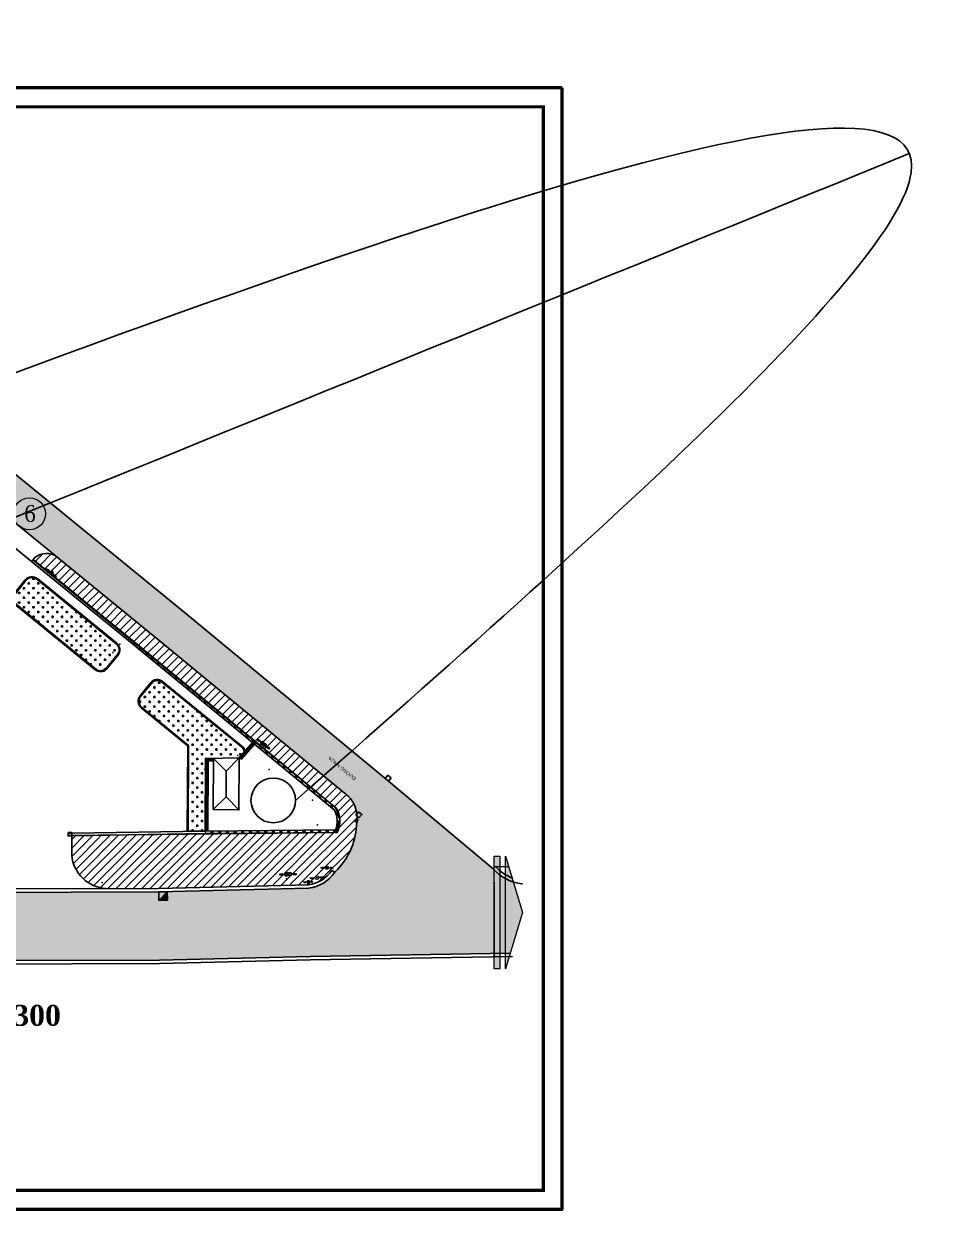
# Model space of a CAD drawing. Header units: millimetres. Extents: x -235021 to 808813, y -1893235 to 860440.
# Drawn here: x 445504 to 551884, y -1753813 to -1614822 of the extents above; entities that cross this region are included whole.
import ezdxf

# ---------------------------------------------------------------- set-up
doc = ezdxf.new("R2010")
doc.units = ezdxf.units.MM
doc.header["$LTSCALE"] = 100
doc.linetypes.add('ACAD_ISO03W100', pattern=[30, 12, -18])
doc.linetypes.add('HIDDEN', pattern=[0.375, 0.25, -0.125])
doc.layers.get('0').update_dxf_attribs({"lineweight": 9})
for name, color, linetype in [('0-khung', 7, 'Continuous'), ('BO VIA', 3, 'Continuous'), ('CAODO', 7, 'Continuous'), ('CHU', 2, 'Continuous'), ('GACH VIA HE', 3, 'Continuous'), ('HIEN', 7, 'Continuous'), ('LE DUONG', 1, 'Continuous'), ('Nét thấy', 7, 'Continuous')]:
    doc.layers.add(name, color=color, linetype=linetype)
for name, color, linetype, lineweight in [('CAY CAU', 91, 'Continuous', 15), ('CAYCO', 3, 'Continuous', 5), ('diem', 2, 'Continuous', 0), ('THEP CHIU LUC', 1, 'Continuous', 50)]:
    doc.layers.add(name, color=color, linetype=linetype, lineweight=lineweight)
doc.styles.add('1.5 mm Times New Roman', font='times.ttf', dxfattribs={"width": 0.9})
doc.styles.add('GHICHU', font='', dxfattribs={"height": 2})
doc.styles.add('MB', font='')
doc.styles.get('GHICHU').set_extended_font_data('VNI-Helve-Condense')
doc.styles.get('MB').set_extended_font_data('VNI-Helve-Condense')

# ---------------------------------------------------------------- blocks, each defined once
blk = doc.blocks.new('DVHTHE')
for p, q in [((-1.404132919655581, 0.0009022622144669867), (-0.8739236121165561, 0.2357649939234818)), ((-0.3541329196555694, 0.0009022622144669867), (-1.404132919655581, 0.0009022622144669867)), ((-1.404132919655581, 0.0009022622144669867), (-0.8739236121165561, -0.2339604694945479)), ((0.3458670803444193, 0.0009022622144669867), (1.395867080344431, 0.0009022622144669867)), ((1.395867080344431, 0.0009022622144669867), (0.8656577728053776, 0.2357649939234818)), ((1.395867080344431, 0.0009022622144669867), (0.8656577728053776, -0.2339604694945479))]:
    blk.add_line(p, q)
blk.add_lwpolyline([(-0.3541329196555694, -0.3490977377855273), (0.3458670803444193, -0.3490977377855273), (0.3458670803444193, 0.3509022622144755), (-0.3541329196555694, 0.3509022622144755)], close=True)
blk.add_point((0, 0))
blk = doc.blocks.new('DTTTHE')
for p, q in [((-1.799869686285348, -0.01082891321929935), (-1.21730334590228, 0.1734619063078213)), ((-1.30502391270764, -0.01082891321929935), (-0.768955886871737, 0.1539952232540003)), ((1.305023912707668, -0.01082891321929935), (0.7689558868717654, 0.1539952232540003)), ((1.799869686285348, -0.01082891321929935), (1.21730334590228, 0.1734619063078213)), ((-1.799869686285348, -0.01082891321929935), (-1.21730334590228, -0.1951197327464058)), ((-0.4498696862853535, -0.01082891321929935), (-1.799869686285348, -0.01082891321929935)), ((-1.30502391270764, -0.01082891321929935), (-0.768955886871737, -0.1756530496925848)), ((0.4498696862853535, -0.01082891321929935), (1.799869686285348, -0.01082891321929935)), ((1.305023912707668, -0.01082891321929935), (0.7689558868717654, -0.1756530496925848)), ((1.799869686285348, -0.01082891321929935), (1.21730334590228, -0.1951197327464058))]:
    blk.add_line(p, q)
blk.add_circle((0, 0), 0.4499999999999993)
blk.add_point((0, 0))
blk = doc.blocks.new('DTHTHE')
for p, q in [((-1.59996547320236, -0.005255496742236687), (-0.966911243292401, 0.2101706654078157)), ((1.59996547320236, -0.005255496742236687), (0.9669112432923725, 0.2101706654078157)), ((-0.3999654732023714, -0.005255496742236687), (-1.59996547320236, -0.005255496742236687)), ((-1.59996547320236, -0.005255496742236687), (-0.966911243292401, -0.2206816588922749)), ((0.399965473202343, -0.005255496742236687), (1.59996547320236, -0.005255496742236687)), ((1.59996547320236, -0.005255496742236687), (0.9669112432923725, -0.2206816588922749))]:
    blk.add_line(p, q)
blk.add_circle((0, 0), 0.3999999999999986)
blk.add_point((0, 0))
blk = doc.blocks.new('DDTT1')
for p, q in [((-1.799869686248712, -0.01082891318947077), (-1.217303345911205, 0.1734619063790888)), ((-1.305023912689649, -0.01082891318947077), (-0.7689558868296444, 0.1539952233433723)), ((2.204763285233639, -0.01082891318947077), (1.668695259373635, 0.1539952233433723)), ((2.699609058792703, -0.01082891318947077), (2.117042718455195, 0.1734619063790888)), ((-1.799869686248712, -0.01082891318947077), (-1.217303345911205, -0.1951197327580303)), ((-0.4498696862719953, -0.01082891318947077), (-1.799869686248712, -0.01082891318947077)), ((-1.305023912689649, -0.01082891318947077), (-0.7689558868296444, -0.1756530497223139)), ((1.349609058815986, -0.01082891318947077), (2.699609058792703, -0.01082891318947077)), ((2.204763285233639, -0.01082891318947077), (1.668695259373635, -0.1756530497223139)), ((2.699609058792703, -0.01082891318947077), (2.117042718455195, -0.1951197327580303))]:
    blk.add_line(p, q)
for centre in [(0, 0), (0.8997393725439906, 0)]:
    blk.add_circle(centre, 0.4499999999999993)
for p in [(0, 0), (0.8997393725439906, 0)]:
    blk.add_point(p)
blk = doc.blocks.new('DDHT11')
for p, q in [((-0.6399861893150955, -0.002102198777720332), (-0.386764497263357, 0.08406826620921493)), ((0.9599585679825395, -0.002102198777720332), (0.706736875930801, 0.08406826620921493)), ((-0.159986189333722, -0.002102198777720332), (-0.6399861893150955, -0.002102198777720332)), ((-0.6399861893150955, -0.002102198777720332), (-0.386764497263357, -0.08827266353182495)), ((0.479958568001166, -0.002102198777720332), (0.9599585679825395, -0.002102198777720332)), ((0.9599585679825395, -0.002102198777720332), (0.706736875930801, -0.08827266353182495))]:
    blk.add_line(p, q)
for centre in [(0, 0), (0.319972378667444, 0)]:
    blk.add_circle(centre, 0.1599999999999994)
for p in [(0, 0), (0.319972378667444, 0)]:
    blk.add_point(p)
blk = doc.blocks.new('evtrter')
at = {"layer": 'diem'}
blk.add_point((457388.7079036913, -1670632.699559962), dxfattribs=at)
at = {"layer": 'GACH VIA HE'}
for p, q in [((445994.6312547059, -1663689.166590327), (447218.6149865483, -1662164.877146376)), ((448486.1398167662, -1662032.869735588), (457795.3099318443, -1669605.204225081)), ((448549.242407454, -1661955.293559809), (457858.4125225321, -1669527.628049303)), ((457926.9881296908, -1670869.567978306), (456593.3038774898, -1672517.54306729)), ((458004.7216312502, -1670932.476663996), (456667.0574554362, -1672585.369569892))]:
    blk.add_line(p, q, dxfattribs=at)
for points in [[(447140.8843808189, -1662101.964882445), (445916.8977531499, -1663626.257904632)], [(446028.8757501557, -1665061.380345116), (455341.6069586416, -1672641.16043085)], [(455399.6968317283, -1672559.473944443), (446092.5624270135, -1664984.27928106)]]:
    blk.add_lwpolyline(points, dxfattribs=at)
for centre, radius, start, end in [((447918.2165005766, -1662731.055317598), 1000, 50.87414729215568, 141.0172154159501), ((447918.2165005766, -1662731.055317598), 900, 50.87414729215568, 141.0172154159501), ((446779.6987799652, -1664280.86617233), 1083.022435599559, 142.812361840521, 226.1107704100704), ((446780.2217683557, -1664281.022344373), 983.588170289463, 143.0060087401849, 225.642482182682), ((457227.3866156547, -1670303.389807093), 900, 321.0172154159501, 50.87414729215568), ((457227.3866156547, -1670303.389807093), 1000, 321.0172154159501, 50.87414729215568), ((455972.8608257792, -1671865.584157861), 999.9999999999275, 230.4427521099759, 313.9632335004259), ((455972.8608257792, -1671865.584157861), 899.9999999999275, 230.4427521099759, 313.5811429411888)]:
    blk.add_arc(centre, radius, start, end, dxfattribs=at)

msp = doc.modelspace()

# ---------------------------------------------------------------- hatches: boundary and pattern name
at = {"layer": 'BO VIA'}
h = msp.add_hatch(dxfattribs=at)
h.set_pattern_fill('AR-SAND', color=253, scale=44, style=0)
h.set_pattern_definition([(37.50000000000001, (-1446.87850493181, -17919.61692309286), (-70.4013770232981, 2153.418244249106), [0, -1698.752, 0, -1899.92, 0, -1816.1]), (7.499999999999999, (-1446.87850493181, -17919.61692309286), (1977.902445807212, 3154.030442500759), [0, -916.432, 0, -1531.112, 0, -586.74]), (327.5, (-2821.52650493181, -17919.61692309286), (3480.366429062416, 6.323612585600862), [0, -558.8, 0, -2011.68, 0, -2626.36]), (317.5, (-2821.52650493181, -17919.61692309286), (3359.648390878107, 980.8890223317512), [0, -279.4, 0, -1318.768, 0, -1508.76])])
h.paths.add_polyline_path([(419495.3211341775, -1652688.709367829), (440613.6995244455, -1670179.218770507), (461825.7811467492, -1687501.904741332), (483250.2381872808, -1705140.251418906, -0.1157157580870133), (484205.9226580417, -1706271.333208443, -0.1383604153416162), (484544.8059249503, -1708443.223924559, -0.07978390637419396), (483933.8198738125, -1711446.198052539, -0.09837451761559719), (481960.5269062886, -1714306.485640878, -0.2164462790111766), (478896.0309266733, -1716177.832319205), (461328.7670764707, -1716608.890105888), (440758.0947046175, -1716662.771206166), (419911.7330527839, -1716555.912078797), (383473.4547692944, -1716893.871742724), (374131.0302423461, -1717020.556231516), (351937.5028549532, -1717453.998391822, -0.2020653777913407), (350094.9551771287, -1716637.374209531), (352569.0428766488, -1711798.246699874, -0.02278194440432179), (354975.1992589027, -1708472.230995636), (358324.6084350551, -1704166.506065982), (361392.5013812812, -1700664.232822638), (366496.9006564009, -1694955.499071673), (379914.9662009145, -1680526.286998826), (393377.1948891714, -1666332.919401661, -0.2566994672691996), (396935.9913301317, -1665558.800618326), (401502.1274523846, -1669858.901653598), (404569.8007327382, -1666391.329069532), (403813.0396353905, -1665505.879843112), (415991.2869234638, -1652944.666884613, -0.3570558508103294)], flags=16)
edge = h.paths.add_edge_path()
edge.add_line((330851.7488922317, -1721029.617380457), (332236.1383089386, -1725683.370927334))
edge.add_line((332236.1383089386, -1725683.370927334), (335503.6654402392, -1725633.961557494))
edge.add_line((335503.6654402392, -1725633.961557494), (352059.295020078, -1725453.145333074))
edge.add_line((352059.295020078, -1725453.145333074), (374263.3725228024, -1725019.497127727))
edge.add_line((374263.3725228024, -1725019.497127727), (383564.7885368146, -1724893.368719713))
edge.add_line((383564.7885368146, -1724893.368719713), (419928.3278677405, -1724556.102248546))
edge.add_line((419928.3278677405, -1724556.102248546), (440748.0679234173, -1724662.824912594))
edge.add_line((440748.0679234173, -1724662.824912594), (461437.378048917, -1724608.633062498))
edge.add_line((461437.378048917, -1724608.633062498), (479075.4979349494, -1724175.836641737))
edge.add_line((479075.4979349494, -1724175.836641737), (502537.744634197, -1723773.591971867))
edge.add_line((502537.744634197, -1723773.591971867), (503952.3582397496, -1719018.237008262))
edge.add_line((503952.3582397496, -1719018.237008262), (502887.2314432229, -1715437.714398518))
edge.add_arc((504620.0212896742, -1710164.566355372), 5550.554110798805, 222.3725409085556, 251.8091492645286, ccw=False)
edge.add_line((500519.391714241, -1713905.353441265), (488277.6298302186, -1703639.917699381))
edge.add_line((488277.6298302186, -1703639.917699381), (464516.3595284416, -1683975.888721461))
edge.add_line((464516.3595284416, -1683975.888721461), (443413.405818455, -1666716.314546119))
edge.add_line((443413.405818455, -1666716.314546119), (417303.0727662937, -1645338.062655151))
edge.add_line((417303.0727662937, -1645338.062655151), (416896.4576354661, -1642868.33511249))
edge.add_line((416896.4576354661, -1642868.33511249), (420886.8271476803, -1637423.28808271))
edge.add_line((420886.8271476803, -1637423.28808271), (423519.8124087522, -1634653.515881261))
edge.add_line((423519.8124087522, -1634653.515881261), (421078.540892027, -1632399.789417232))
edge.add_line((421078.540892027, -1632399.789417232), (415711.7798217, -1638045.360565907))
edge.add_line((415711.7798217, -1638045.360565907), (414038.6103206445, -1639820.646689423))
edge.add_line((414038.6103206445, -1639820.646689423), (411777.1156387189, -1640665.151162001))
edge.add_line((411777.1156387189, -1640665.151162001), (409136.791326878, -1638459.083047085))
edge.add_line((409136.791326878, -1638459.083047085), (392913.982736933, -1655319.409295307))
edge.add_line((392913.982736933, -1655319.409295307), (389076.8595256415, -1659214.129596749))
edge.add_line((389076.8595256415, -1659214.129596749), (368661.6652430047, -1681276.214028741))
edge.add_line((368661.6652430047, -1681276.214028741), (344003.2789326049, -1707276.555306701))
edge.add_line((344003.2789326049, -1707276.555306701), (335736.0211362216, -1717229.487734478))
edge.add_line((335736.0211362216, -1717229.487734478), (335399.5022174566, -1717634.622077777))
edge.add_line((335399.5022174566, -1717634.622077777), (331845.6994464062, -1717688.360317172))
edge.add_line((331845.6994464062, -1717688.360317172), (330851.7488922317, -1721029.617380457))
h = msp.add_hatch(dxfattribs=at)
h.set_pattern_fill('ANSI31', color=253, scale=222, style=0)
h.set_pattern_definition([(45, (-1446.87850493181, -17919.61692309286), (-498.4042147193379, 498.404214719338), [])])
h.paths.add_polyline_path([(483933.8198738127, -1711446.198052538, 0.07978390637418101), (484544.8059249503, -1708443.223924559), (484316.409371931, -1708341.562650225), (484438.4029011795, -1708067.486786878), (484570.503617155, -1708126.285954135, 0.02607623230654614), (484566.0633846518, -1707704.385125594), (484435.2490758628, -1707598.659658576), (484543.8083605212, -1707464.339062161, 0.07703399673507126), (484205.9226580419, -1706271.333208443, 0.1157157580870539), (483250.2381872808, -1705140.251418906), (461825.7811467669, -1687501.904741347), (449111.3669630424, -1677118.774592721, 0.3318342538169308), (446605.1931063369, -1677626.366514664), (458457.7001848264, -1687279.563487368), (472526.4517471775, -1698873.537416635), (482128.9756014302, -1706775.810104252, -0.2599648662560367), (482244.4628728888, -1709643.881179037), (457045.0474617248, -1709921.963001983), (451145.6323392702, -1710015.030334793), (451131.5487459664, -1710015.252927963), (451131.5487459664, -1712290.968352836, 0.3682886376959183), (455149.6026626715, -1716225.141139543), (461318.9550060537, -1716209.01046995), (478866.2639302708, -1715778.442328521, 0.2151837874750819), (481629.5510675443, -1714081.863749425), (481960.5269062886, -1714306.485640878, 0.0983745176156176)])
edge = h.paths.add_edge_path(flags=16)
edge.add_ellipse((476283.5047283735, -1714534.063421034), major_axis=(-3.432224003985049, 207.3315929362305), ratio=0.9999999999713451, start_angle=-88.16387362166722, end_angle=91.83612630372443, ccw=False)
edge.add_ellipse((476697.9798739121, -1714523.893212402), major_axis=(-2.368268879784499, 207.3464754790904), ratio=0.9999999999713458, start_angle=269.372311219192, end_angle=449.37231114464834, ccw=False)
edge.add_ellipse((476697.9798739121, -1714523.893212402), major_axis=(-2.368268879784499, 207.3464754790904), ratio=0.9999999999713458, start_angle=92.1301376081824, end_angle=269.372311219192, ccw=False)
edge.add_ellipse((476283.5047283735, -1714534.063421034), major_axis=(-3.432224003985049, 207.3315929362305), ratio=0.9999999999713451, start_angle=91.83612630372443, end_angle=269.0782999147988, ccw=False)
edge = h.paths.add_edge_path(flags=16)
edge.add_ellipse((473481.9017337019, -1699171.031036548), major_axis=(-144.0476969158888, 114.9961887120501), ratio=0.9999999999258097, start_angle=181.3414866515295, end_angle=539.8358572903803, ccw=False)
edge.add_ellipse((473772.3198126917, -1699398.031763298), major_axis=(-146.3755025644337, 112.0181889430401), ratio=0.9999999999248144, start_angle=360.16650587405934, end_angle=718.6608765129088, ccw=False)
at = {"layer": 'CAYCO'}
for points in [[(501308.9877639351, -1712396.664252012), (500635.3896779498, -1712396.664252012), (500635.3896779498, -1725639.809764511), (501308.9877639351, -1725639.809764511)], [(501982.5858499203, -1712396.664252012), (501982.5858499203, -1725639.809764511), (503952.3582397496, -1719018.237008262)]]:
    msp.add_hatch(color=253, dxfattribs=at).paths.add_polyline_path(points)
at = {"layer": 'GACH VIA HE'}
h = msp.add_hatch(dxfattribs=at)
h.set_pattern_fill('CROSS', color=66, scale=88, style=0)
h.set_pattern_definition([(0, (54231.23058965057, -16897.4390449794), (558.8, 558.8), [279.4, -838.2]), (90, (54370.93058965057, -17037.1390449794), (-558.8, 558.8), [279.4, -838.2])])
h.paths.add_polyline_path([(447039.2613118344, -1679952.48665868, 0.4149451088751719), (445771.7364816135, -1680084.494069472), (444547.7527497741, -1681608.78351342, 0.3770533326484696), (444645.6839220813, -1682903.896204152), (453962.9218270888, -1690487.31423449, 0.3754224686723586), (455146.4253725578, -1690437.159990383), (456480.1096247591, -1688789.184901399, 0.4134823940884002), (456348.4314269128, -1687524.821148175)])
h = msp.add_hatch(dxfattribs=at)
h.set_pattern_fill('CROSS', color=66, scale=88, style=0)
h.set_pattern_definition([(0, (-1446.87850493181, -17919.61692309286), (558.8, 558.8), [279.4, -838.2]), (90, (-1307.17850493181, -18059.31692309287), (-558.8, 558.8), [279.4, -838.2])])
edge = h.paths.add_edge_path()
edge.add_line((471355.7529893478, -1700213.541157302), (471255.6663296192, -1699679.256099363))
edge.add_line((471255.6663296192, -1699679.256099363), (461713.1036224334, -1692009.105403807))
edge.add_arc((461149.2614026706, -1692710.590935527), 899.9999999997789, 51.20826712532612, 120.9374773113857)
edge.add_line((460686.5692385844, -1691938.635003305), (459225.6761567997, -1693668.702208256))
edge.add_arc((459933.5432002245, -1694266.43509609), 926.4773911789318, 139.8217821520497, 228.8267087708136)
edge.add_line((459323.6073291074, -1694963.814898988), (464828.985806505, -1699444.71222446))
edge.add_line((464828.985806505, -1699444.71222446), (464770.0542104667, -1709500.058376507))
edge.add_line((464770.0542104667, -1709500.058376507), (466770.2734923855, -1709468.503541036))
edge.add_line((466770.2734923855, -1709468.503541036), (466820.058273021, -1700973.854896699))
edge.add_line((466820.058273021, -1700973.854896699), (470745.1727559209, -1700904.239550079))
edge.add_line((470745.1727559209, -1700904.239550079), (471355.7529893477, -1700213.541157302))
at = {"layer": 'HIEN'}
h = msp.add_hatch(color=256, dxfattribs=at)
h.dxf.hatch_style = 1
h.paths.add_polyline_path([(484544.8059249503, -1708443.223924559), (484666.7994540011, -1708169.148061089), (484438.4029011795, -1708067.486786878), (484316.409371931, -1708341.562650225)])
h = msp.add_hatch(color=256, dxfattribs=at)
h.dxf.hatch_style = 1
h.paths.add_polyline_path([(462352.9963423867, -1717584.059019614), (462328.4661664652, -1716584.359929831), (461353.2972527152, -1717608.589196016)])

# ---------------------------------------------------------------- linework, layer by layer
at = {"layer": 'BO VIA'}
for points in [[(423519.8124087522, -1634653.515881261), (420886.8271476802, -1637423.28808271), (416896.4576354661, -1642868.33511249), (417303.0727662937, -1645338.062655151), (443413.405818455, -1666716.314546119), (464516.3595284325, -1683975.888721453), (488277.6298302155, -1703639.917699379), (500519.391714241, -1713905.353441265)], [(502547.7292719495, -1723773.42079187), (479075.4979349513, -1724175.836641737), (461437.3780489172, -1724608.633062498), (440748.0679234286, -1724662.824912594), (419928.327867729, -1724556.102248546), (383564.7885367983, -1724893.368719713), (374263.3725227838, -1725019.497127728), (352059.2950200752, -1725453.145333074), (335503.6654402778, -1725633.961557494), (332236.1383089386, -1725683.370927334)], [(502792.7020518702, -1724169.279677273), (479083.8324477327, -1724575.752533447), (461442.8085974293, -1725008.620210198), (440747.5665842999, -1725062.827597935), (419929.1576085481, -1724956.11175714), (383569.3552250619, -1725293.343568589), (374269.9896368067, -1725419.444172559), (352065.3846282643, -1725853.102680068), (335508.8736013348, -1726033.928531372), (332354.6102043841, -1726081.625202454)]]:
    msp.add_lwpolyline(points, dxfattribs=at)
for points in [[(404463.3688458399, -1666266.798313061), (403813.0396353904, -1665505.879843112), (415991.2869234638, -1652944.666884613, -0.3570558508102576), (419495.3211341769, -1652688.709367829), (440613.6995244432, -1670179.218770505), (461825.7811467579, -1687501.90474134), (483250.2381872808, -1705140.251418906, -0.1157157580870133), (484205.9226580417, -1706271.333208443, -0.1383604153416163), (484544.8059249503, -1708443.223924559, -0.07978390637419396), (483933.8198738125, -1711446.198052539, -0.09837451761560369), (481960.5269062886, -1714306.485640878, -14.3619057665111)], [(503958.6193060334, -1715670.56946939), (503906.7450945916, -1715669.099760342, -0.1774259531962984), (500519.391714241, -1713905.353441265), (500814.9030806356, -1713635.774079498, 0.1186318594691509), (502810.7436237938, -1714986.881357127, 0.1186318594691509)]]:
    msp.add_lwpolyline(points, format="xyb", dxfattribs=at)
at = {"layer": 'BO VIA', "color": 253}
msp.add_lwpolyline([(446571.6477271176, -1677664.749534567, -0.3384628379746535), (449111.3669630426, -1677118.774592721, -1.059698927800779)], format="xyb", dxfattribs=at)
at = {"layer": 'BO VIA'}
msp.add_lwpolyline([(374123.2196854773, -1716620.632494822), (351937.6001383582, -1717053.920214135, -0.201203303928724), (350386.3057208488, -1716363.303305069), (350094.9551771287, -1716637.374209531, 0.2020653777913407), (351937.5028549532, -1717453.998391822), (374131.0302423442, -1717020.556231516), (383473.4547692878, -1716893.871742724), (419911.7330527733, -1716555.912078797), (440758.0947046558, -1716662.771206166), (461328.7670764596, -1716608.890105888), (478896.0309266733, -1716177.832319205, 0.2164462790111653), (481960.5269062886, -1714306.485640878), (481629.5510675443, -1714081.863749425, -0.2151837874750819), (478866.2639302708, -1715778.442328521), (461318.9550060517, -1716209.01046995), (440758.5960437843, -1716262.768520825), (419910.9033119542, -1716155.902570204), (383468.8880810243, -1716493.896893848)], format="xyb", close=True, dxfattribs=at)
at = {"layer": 'BO VIA', "color": 253}
msp.add_lwpolyline([(500635.3896779498, -1715478.801926957), (500635.3896779498, -1724282.333150916)], dxfattribs=at)
at = {"layer": 'CAODO', "color": 253}
for points in [[(446414.3696319932, -1677857.860660448), (446603.8195992006, -1677625.247870748)], [(482150.2248874699, -1709494.635324758), (482554.759646122, -1708108.319746685), (482128.9756014302, -1706775.810104252), (446571.6477271176, -1677664.749534567)], [(450730.9042749623, -1709991.641144078), (482244.4628728888, -1709643.881179037)]]:
    msp.add_lwpolyline(points, dxfattribs=at)
msp.add_lwpolyline([(451131.5487459664, -1710032.435107591), (451131.5487459664, -1712290.968352836, 0.3682886376959254), (455149.6026626716, -1716225.141139543, 5.410127677784359)], format="xyb", dxfattribs=at)
at = {"layer": 'CAY CAU', "color": 253}
msp.add_circle((446176.7723326302, -1672270.852370957), 1874.283598811728, dxfattribs=at)
at = {"layer": 'CAYCO', "color": 253}
msp.add_lwpolyline([(501308.9877639351, -1725639.809764511), (500635.3896779498, -1725639.809764511), (500635.3896779498, -1712396.664252012), (501308.9877639351, -1712396.664252012)], close=True, dxfattribs=at)
msp.add_lwpolyline([(501982.5858499203, -1725639.809764511), (501982.5858499203, -1712396.664252012), (503952.3582397496, -1719018.237008262), (501982.5858499203, -1725639.809764511)], dxfattribs=at)
at = {"layer": 'Defpoints', "linetype": 'HIDDEN', "ltscale": 20}
msp.add_lwpolyline([(508613.3124613761, -1753813.335032267), (508613.3124613761, -1622349.477938268), (322704.8276819797, -1622349.477938268), (322704.8276819797, -1753813.335032267)], close=True, dxfattribs=at)
at = {"layer": 'diem'}
for p in [(448875.9387809258, -1679036.97782503), (464516.3595284325, -1683975.888721453), (455252.717498061, -1686502.30203334), (458457.7001848131, -1687279.563487357), (456758.0790204102, -1687566.674785865), (461825.7811467579, -1687501.90474134), (472526.4517471775, -1698873.537416635), (473916.0374714726, -1699513.440155599), (466820.058273021, -1700973.854896699), (470619.7528057852, -1700612.235177891), (470745.1727559209, -1700904.239550079), (466729.8359239927, -1702223.506819317), (474270.0911166448, -1702240.139078586), (488277.6298302155, -1703639.917699379), (483250.2381872808, -1705140.251418906), (479356.2204993413, -1705853.208812467), (482128.9756014302, -1706775.810104252), (484205.9226580417, -1706271.333208443), (470709.5628236638, -1706980.270376504), (482554.759646122, -1708108.319746685), (484669.600263412, -1708162.855643397), (485138.4116266238, -1707524.077978023), (479924.3186396223, -1708753.261875696), (484513.2242469719, -1708236.391631154), (484544.8059249503, -1708443.223924559), (450731.5921567118, -1710038.328042268), (466773.8476938825, -1709768.484484154), (482244.4628728888, -1709643.881179037), (483933.8198738125, -1711446.198052539), (476294.9509078964, -1715069.932172119), (480072.8801877428, -1714935.923378633), (481960.5269062886, -1714306.485640878), (500519.391714241, -1713905.353441265), (454717.4085884782, -1715510.61284383), (478896.0309266733, -1716177.832319205), (461328.7670764596, -1716608.890105888), (478807.0067152713, -1724222.937395622)]:
    msp.add_point(p, dxfattribs=at)
at = {"layer": 'GACH VIA HE'}
for p, q in [((459225.6761567997, -1693668.702208256), (460449.6598886421, -1692144.412764305)), ((461717.18471886, -1692012.405353517), (471026.3548339381, -1699584.73984301)), ((461780.2873095478, -1691934.829177737), (471089.4574246259, -1699507.163667232))]:
    msp.add_line(p, q, dxfattribs=at)
at = {"layer": 'GACH VIA HE', "color": 253}
msp.add_lwpolyline([(471355.7529893478, -1700213.541157302), (471255.6663296192, -1699679.256099363), (461713.1036224334, -1692009.105403807, 0.3140002674010357), (460686.5692385844, -1691938.635003305), (459225.6761567997, -1693668.702208256, 0.4091358959708428), (459323.6073291074, -1694963.814898988), (464828.985806505, -1699444.71222446), (464770.0542104667, -1709500.058376507), (466770.2734923855, -1709468.503541036), (466820.058273021, -1700973.854896699), (470745.1727559209, -1700904.239550079), (471355.7529893477, -1700213.541157302)], format="xyb", dxfattribs=at)
at = {"layer": 'GACH VIA HE'}
for points in [[(460371.9292829128, -1692081.500500374), (459147.9426552437, -1693605.793522561)], [(459259.9206522495, -1695040.915963045), (464828.2336281285, -1699573.05447975)], [(464828.985806505, -1699444.71222446), (459323.6073291074, -1694963.814898988)], [(464670.0409918923, -1709499.479743362), (464728.2204095541, -1699443.5213838)], [(464770.0542104667, -1709500.058376507), (464828.2336281285, -1699444.100016945)]]:
    msp.add_lwpolyline(points, dxfattribs=at)
for centre, radius, start, end in [((461149.2614026705, -1692710.590935527), 1000, 50.87414729213042, 141.0172154159175), ((461149.2614026705, -1692710.590935527), 900, 50.87414729213042, 141.0172154159175), ((460010.743682059, -1694260.401790259), 1083.022435599559, 142.8123618405055, 226.1107704100556), ((460011.2666704495, -1694260.557962302), 983.588170289463, 143.0060087401649, 225.6424821826791), ((470458.4315177486, -1700282.925425022), 900, 4.421526908052617, 50.87414729213042), ((470458.4315177486, -1700282.925425022), 1000, 357.5964849213533, 50.87414729213042)]:
    msp.add_arc(centre, radius, start, end, dxfattribs=at)
at = {"layer": 'HIEN'}
for p, q in [((446414.3696319988, -1677857.860660441), (458267.5785894367, -1687511.629273651)), ((458267.5785894367, -1687511.629273651), (472335.6616930434, -1699105.052330395)), ((472335.6616930434, -1699105.052330395), (481898.301846682, -1706974.503334938)), ((467744.8093612379, -1700957.453625357), (467709.6143444976, -1706962.688510333)), ((467744.8093612379, -1700957.453625357), (469236.2001253645, -1702430.820827289)), ((469236.2001253645, -1702430.820827289), (470745.1727559209, -1700904.239550079)), ((470745.1727559209, -1700904.239550079), (470709.5628236638, -1706980.270376504)), ((469236.2001254259, -1702430.82082719), (469218.3795173265, -1705471.505203798)), ((488203.0481498231, -1702936.75514858), (487888.7577146386, -1703325.627264256)), ((487888.7577146386, -1703325.627264256), (488277.6298302155, -1703639.917699379)), ((488203.0481498231, -1702936.75514858), (488591.9202653997, -1703251.045583703)), ((488277.6298302155, -1703639.917699379), (488591.9202653997, -1703251.045583703)), ((467709.6143444976, -1706962.688510333), (469218.3795173265, -1705471.505203798)), ((469218.3795173265, -1705471.505203798), (470709.5628236638, -1706980.270376504)), ((470709.5628236638, -1706980.270376504), (467709.6143444976, -1706962.688510333)), ((484749.539511047, -1707209.7875429), (484435.2490758627, -1707598.659658576)), ((484824.1211914396, -1707912.950093699), (484435.2490758627, -1707598.659658576)), ((484544.8059249503, -1708443.223924559), (484438.4029011795, -1708067.486786878)), ((485138.4116266238, -1707524.077978023), (484749.539511047, -1707209.7875429)), ((484799.3660268668, -1707930.949868714), (485138.4116266238, -1707524.077978023)), ((466770.2734923855, -1709468.503541036), (451140.9002216383, -1709715.067658551)), ((482052.4264554981, -1709345.418147039), (466770.2734923855, -1709468.503541036)), ((451125.6558113511, -1709632.478518238), (450725.6992220966, -1709638.371452915)), ((450725.6992220966, -1709638.371452915), (450731.5921567118, -1710038.328042268)), ((451131.5487459664, -1710032.435107591), (450731.5921567118, -1710038.328042268)), ((451125.6558113511, -1709632.478518238), (451131.5487459664, -1710032.435107591)), ((461353.297252715, -1717608.589196016), (462328.4661664654, -1716584.35992983))]:
    msp.add_line(p, q, dxfattribs=at)
at = {"layer": 'HIEN', "linetype": 'ACAD_ISO03W100', "ltscale": 0.3}
for p, q in [((458362.6393871248, -1687395.596380504), (472431.0567201105, -1698989.294873515)), ((472431.0567201105, -1698989.294873515), (482013.9153408426, -1706875.384357843)), ((482150.2248874699, -1709494.635324758), (466772.0605931341, -1709618.494012595))]:
    msp.add_line(p, q, dxfattribs=at)
at = {"layer": 'HIEN'}
msp.add_lwpolyline([(446603.8195992006, -1677625.247870748), (458457.7001848131, -1687279.563487357), (472526.4517471775, -1698873.537416635), (482128.9756014302, -1706775.810104252, -0.2599648662560367), (482244.4628728888, -1709643.881179037), (466773.8476938825, -1709768.484484154), (451145.6323392702, -1710015.030334793)], format="xyb", dxfattribs=at)
for points in [[(472335.6616930434, -1699105.052330395), (470745.1727559209, -1700904.239550079), (466820.058273021, -1700973.854896699), (466770.2734923855, -1709468.503541036)], [(472567.4527769306, -1699295.801804289), (470973.9746750557, -1701098.370416591)], [(467743.0506849714, -1701257.531997546), (467118.3359361769, -1701268.611861346), (467070.2928066085, -1709466.087127872)], [(451140.9002216559, -1709715.067658551), (450726.9256585264, -1709721.610342118)], [(450731.3453655943, -1710021.578198582), (451145.6323392702, -1710015.030334793)], [(500814.9030806356, -1713635.774079498), (502364.2520150973, -1713679.670499012)]]:
    msp.add_lwpolyline(points, dxfattribs=at)
at = {"layer": 'HIEN', "linetype": 'ACAD_ISO03W100', "ltscale": 0.15, "const_width": 300}
msp.add_lwpolyline([(472448.0452615697, -1699204.399869394), (470859.573715519, -1701001.304983286)], dxfattribs=at)
at = {"layer": 'HIEN', "linetype": 'ACAD_ISO03W100', "ltscale": 0.3, "const_width": 300}
msp.add_lwpolyline([(467743.9300232342, -1701107.492811463), (466969.197104599, -1701121.233379022), (466920.2709164043, -1709469.382634423)], dxfattribs=at)
at = {"layer": 'HIEN'}
for points in [[(484316.409371931, -1708341.562650225), (484438.4029011795, -1708067.486786878), (484666.7994540011, -1708169.148061089), (484544.8059249503, -1708443.223924559)], [(461328.7670764596, -1716608.890105888), (462328.4661664654, -1716584.35992983), (462352.9963423867, -1717584.059019614), (461353.297252715, -1717608.589196016)]]:
    msp.add_lwpolyline(points, close=True, dxfattribs=at)
msp.add_arc((479614.9853108198, -1708313.400444329), 2646.918939536531, 337.0520986580169, 30.38661824873479, dxfattribs=at)
at = {"layer": 'HIEN', "linetype": 'ACAD_ISO03W100', "ltscale": 0.3}
msp.add_arc((479614.9853107183, -1708313.4004443), 2796.918939536645, 335.0179486786244, 30.94018413481793, dxfattribs=at)
at = {"layer": 'LE DUONG', "color": 253}
msp.add_lwpolyline([(446414.3696319988, -1677857.860660441), (443312.8657695303, -1675331.861097896)], dxfattribs=at)
msp.add_circle((474761.0273230243, -1705881.040201727), 2618.535426068555, dxfattribs=at)
for points in [[(396302.3592383265, -1673886.847845454), (549523.1663013588, -1632280.991785346), (477379.5627490929, -1705881.040201727)], [(360323.9673393607, -1706929.637198721), (549304.5574200478, -1630053.043431575)]]:
    msp.add_spline(points, degree=3, dxfattribs=at)
at = {"layer": 'Nét thấy', "color": 3, "const_width": 376.4646816782766}
for points in [[(506400.1162140011, -1624562.674185641), (331557.6126714748, -1624562.674185641), (331557.6126714748, -1751600.138784894), (506400.1162140011, -1751600.138784894)], [(506400.1162140025, -1624562.674185641), (331557.612671475, -1624562.674185641), (331557.612671475, -1751600.138784894), (506400.1162140025, -1751600.138784894)]]:
    msp.add_lwpolyline(points, close=True, dxfattribs=at)
at = {"layer": 'THEP CHIU LUC'}
msp.add_lwpolyline([(508613.3124613761, -1622349.477938268), (322704.8276819797, -1622349.477938268), (322704.8276819797, -1753813.335032267), (508613.3124613761, -1753813.335032267)], close=True, dxfattribs=at)

# ---------------------------------------------------------------- block references
for name, p, xscale, yscale, zscale, rotation in [('DTHTHE', (448759.2948030307, -1679179.694484274), 460.7999998743196, 460.7999999523163, 460.8000000000001, 320.7404731521468), ('DTHTHE', (481032.0687552654, -1713786.761545851), 460.7999998967135, 460.7999999523163, 460.8, 356.2954523084495), ('DTTTHE', (479865.7900855012, -1714946.49972832), 460.7999999973715, 460.7999999523163, 460.7999999973715, 4.30254001678407), ('DVHTHE', (478856.1422898822, -1715444.532773956), 383.9999999524273, 384, 384.0000000000001, 2.414532971434233)]:
    msp.add_blockref(name, p, dxfattribs=dict(xscale=xscale, yscale=yscale, zscale=zscale, rotation=rotation))
at = {"layer": 'CHU', "color": 253}
msp.add_blockref('evtrter', (-1446.87850493181, -17919.61692309286), dxfattribs=at)
at = {"layer": 'HIEN'}
for name, p, xscale, yscale, zscale, rotation in [('DDHT11', (473481.9017337019, -1699171.031036548), 1152.000000085566, 1152, 1152, 321.9875974669111), ('DDTT1', (476283.5047283735, -1714534.063421034), 460.7999999390486, 460.7999999523163, 460.7999999999999, 1.405616552823715)]:
    msp.add_blockref(name, p, dxfattribs=dict(at, xscale=xscale, yscale=yscale, zscale=zscale, rotation=rotation))

# ---------------------------------------------------------------- texts
at = {"layer": '0-khung', "style": '1.5 mm Times New Roman', "width": 0.9}
msp.add_text('6', height=1966.449623039999, dxfattribs=at).set_placement((445571.3702895849, -1673221.933853184))
at = {"layer": 'CHU', "insert": (421735.2461789346, -1731444.008838803), "char_height": 2459.694429556296, "width": 77517.49317693285, "attachment_point": 5, "style": 'MB'}
msp.add_mtext('{\\fTimes New Roman|b1|i0|c0|p18;MẶT BẰNG TỔNG THỂ TL 1/300}', dxfattribs=at)
at = {"layer": 'LE DUONG', "insert": (484253.242175049, -1703551.788200499), "char_height": 400, "attachment_point": 1, "rotation": 140.8101271243544, "style": 'GHICHU'}
msp.add_mtext('{\\fArial|b0|i0|c0|p34;ĐƯỜNG NHỰA}', dxfattribs=at)

doc.saveas('drawing.dxf')
